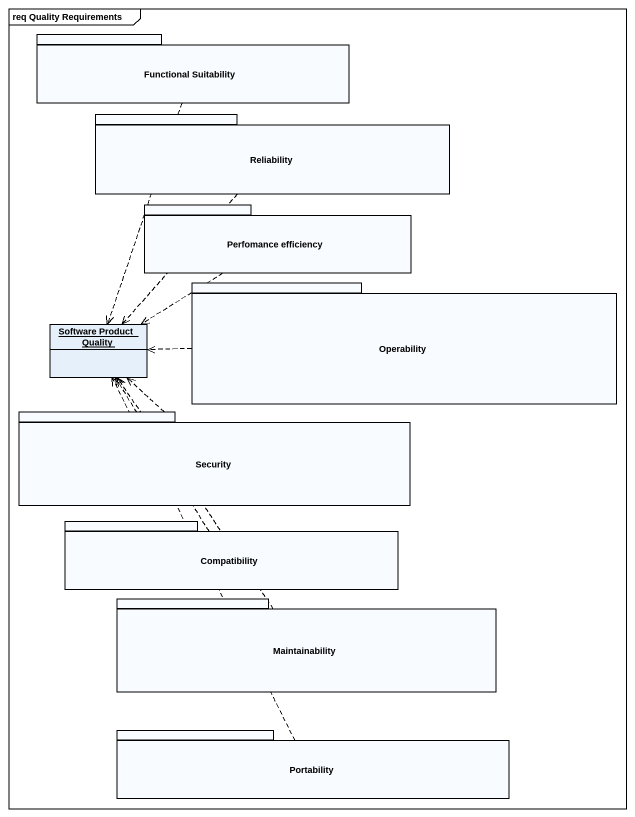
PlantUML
@startuml
mainframe req Quality Requirements
hide circle
hide empty members
package "Functional Suitability" as Functional_Suitability {
}
package Reliability {
}
package "Perfomance efficiency" as Perfomance_efficiency {
}
package Operability {
}
object "Software Product Quality" as Software_Product_Quality
package Security {
}
package Compatibility {
}
package Maintainability {
}
package Portability {
}
Functional_Suitability ..> Software_Product_Quality
Reliability ..> Software_Product_Quality
Perfomance_efficiency ..> Software_Product_Quality
Operability .left.> Software_Product_Quality
Security .up.> Software_Product_Quality
Compatibility .up.> Software_Product_Quality
Maintainability .up.> Software_Product_Quality
Portability .up.> Software_Product_Quality
@enduml
